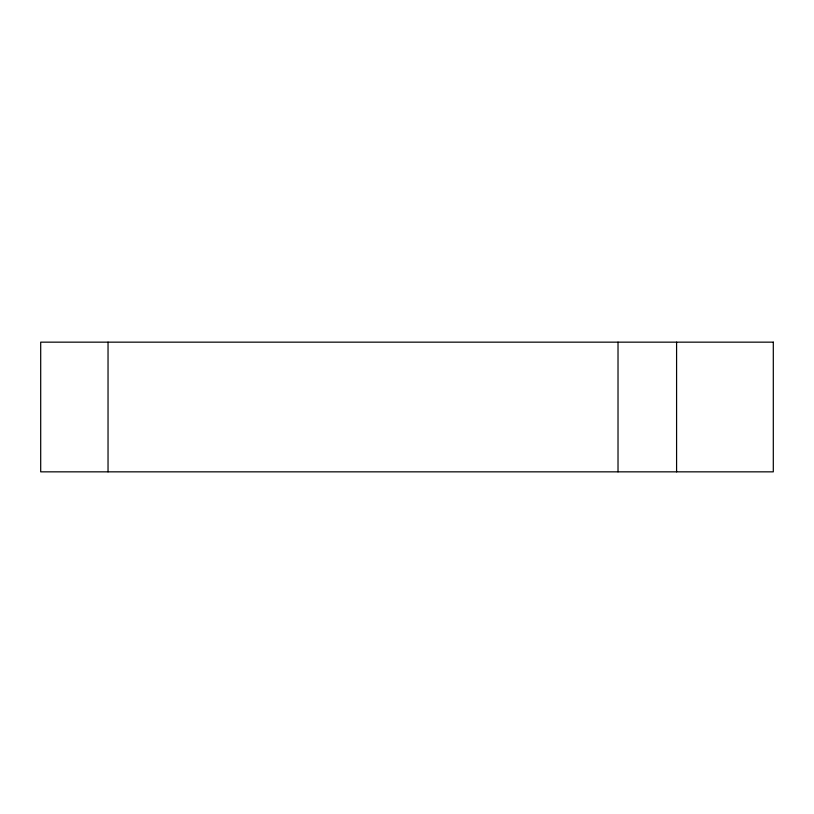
<?xml version="1.0" encoding="UTF-8"?>
<svg xmlns="http://www.w3.org/2000/svg" width="814" height="814" viewBox="0 0 814 814"><rect width="100%" height="100%" fill="white"/><g stroke="black" fill="none" stroke-linecap="round" stroke-linejoin="round"><path stroke-width="1.22" d="M676.587 342.155L676.587 471.845M618.019 342.155L618.019 471.845M108.038 342.155L108.038 471.845M773.3 342.155L40.7 342.155L40.7 471.845L773.3 471.845L773.3 342.155"/></g></svg>
